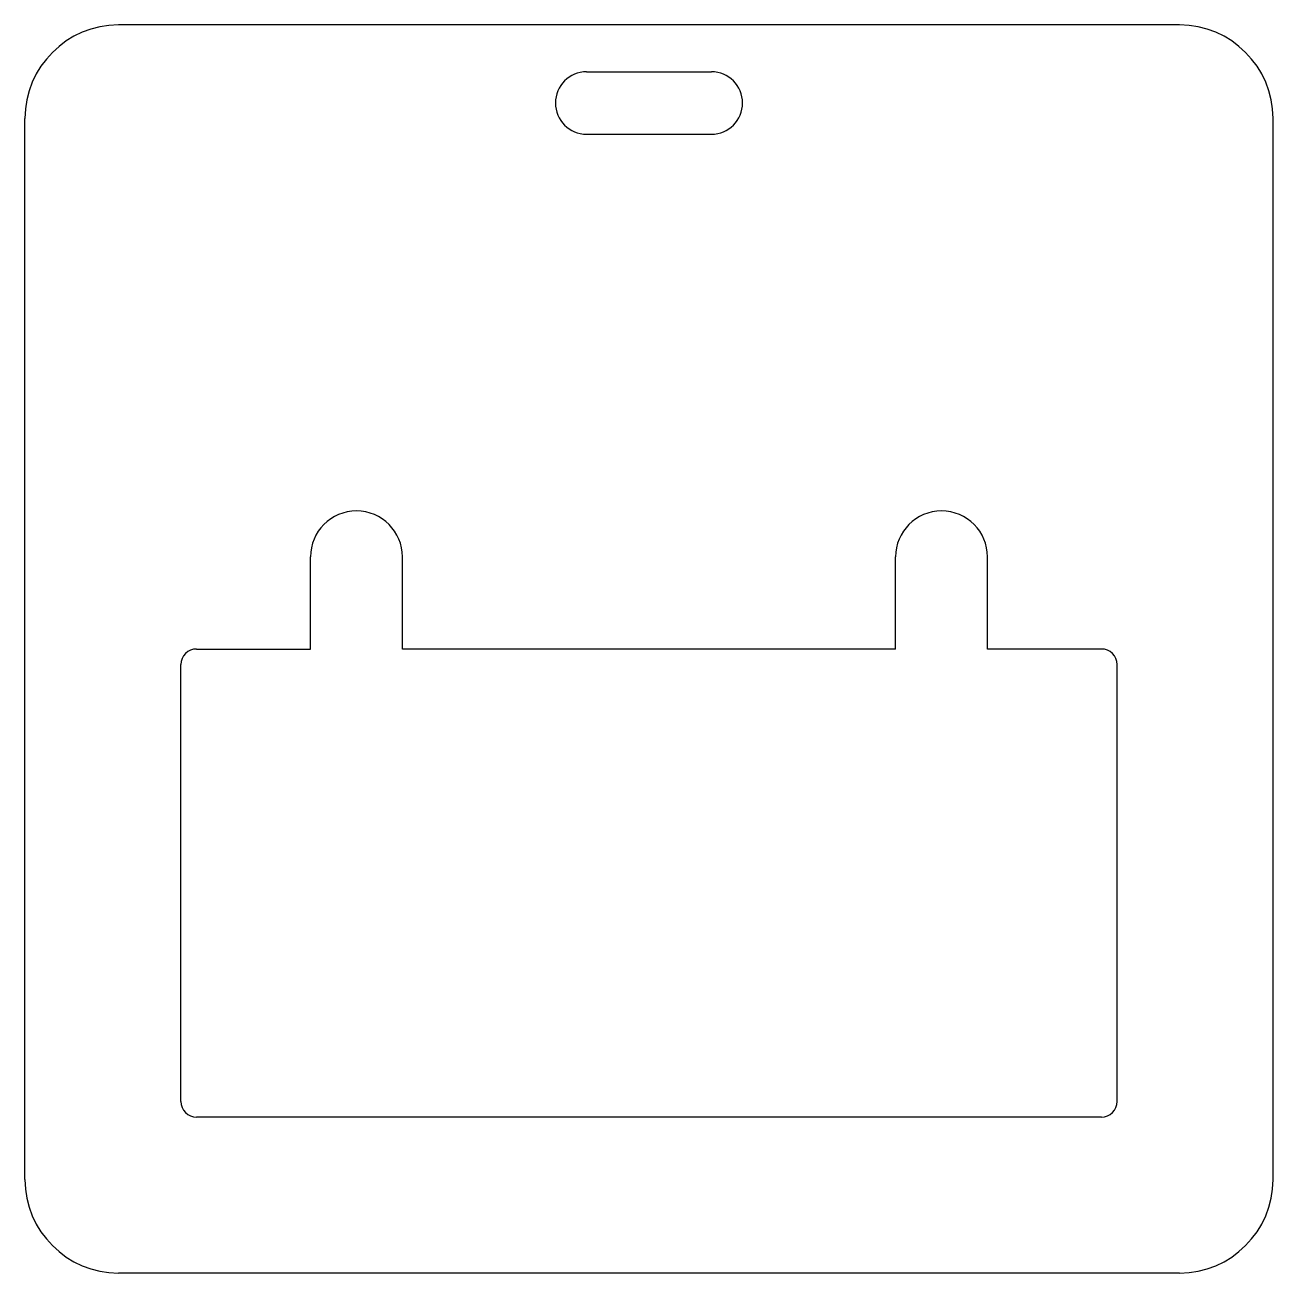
# Model space of a CAD drawing. Header units: millimetres. Extents: x -40 to 40, y -25 to 55.
import ezdxf

# ---------------------------------------------------------------- set-up
doc = ezdxf.new("R2010")
doc.units = ezdxf.units.MM
doc.layers.add('Sketch002', color=7, linetype='CONTINUOUS')

msp = doc.modelspace()

# ---------------------------------------------------------------- linework, layer by layer
at = {"layer": 'Sketch002'}
for p, q in [((34, 55), (-34, 55)), ((-4, 52), (4, 52)), ((-40, -19), (-40, 49)), ((40, -19), (40, 49)), ((-4, 48), (4, 48)), ((-21.701, 15), (-21.701, 20.9)), ((-15.801, 15), (-15.801, 20.9)), ((15.801, 15), (15.801, 20.9)), ((21.701, 15), (21.701, 20.9)), ((-29, 15), (-21.701, 15)), ((15.801, 15), (-15.801, 15)), ((29, 15), (21.701, 15)), ((-30, -14), (-30, 14)), ((30, -14), (30, 14)), ((29, -15), (-29, -15)), ((34, -25), (-34, -25))]:
    msp.add_line(p, q, dxfattribs=at)
for centre, radius, start, end in [((-34, 49), 6, 90, 180), ((34, 49), 6, 0, 90), ((-4, 50), 2, 90, -90), ((4, 50), 2, -90, 90), ((-18.751, 20.9), 2.95, 0, -180), ((18.751, 20.9), 2.95, 0, 180), ((-29, 14), 1, 90, 180), ((29, 14), 1, 0, 90), ((-29, -14), 1, 180, -90), ((29, -14), 1, -90, 0), ((-34, -19), 6, 180, -90), ((34, -19), 6, -90, 0)]:
    msp.add_arc(centre, radius, start, end, dxfattribs=at)

doc.saveas('drawing.dxf')
